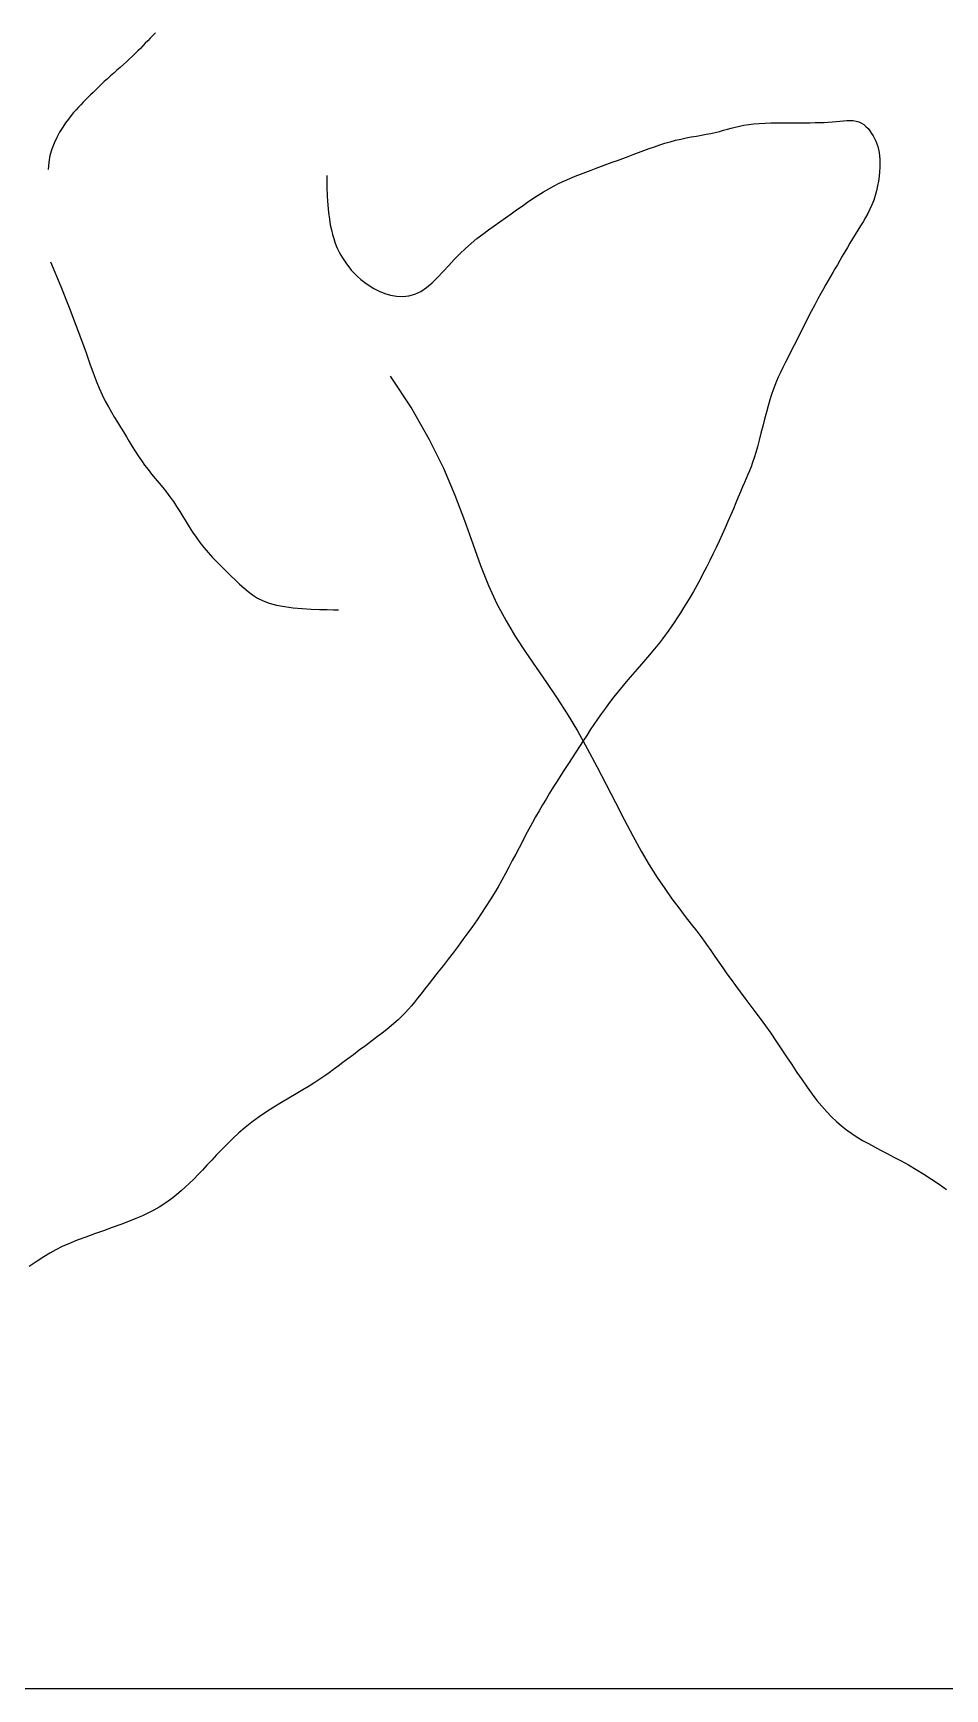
# Model space of a CAD drawing. Extents: x -51258 to 164715, y -112558 to 496610.
# Drawn here: x 112521 to 113126, y 9250 to 10349 of the extents above; entities that cross this region are included whole.
import ezdxf

# ---------------------------------------------------------------- set-up
doc = ezdxf.new("R2010")
doc.units = 0
doc.header["$LTSCALE"] = 1000
doc.layers.add('签名', color=7, linetype='Continuous', lineweight=13)

# ---------------------------------------------------------------- blocks, each defined once
blk = doc.blocks.new('RTGSREG')
blk.add_lwpolyline([(-11500, 3700), (-18500, 3700)])
blk = doc.blocks.new('罗毅签名')
at = {"layer": '签名', "color": 7, "lineweight": -3}
for p, q in [((8.0977, 2.6812), (8.0916, 2.6749)), ((8.1041, 2.6876), (8.0977, 2.6812)), ((8.1107, 2.6941), (8.1041, 2.6876)), ((8.0548, 2.6375), (8.0478, 2.6309)), ((8.0614, 2.6439), (8.0548, 2.6375)), ((8.0677, 2.6501), (8.0614, 2.6439)), ((8.0738, 2.6564), (8.0677, 2.6501)), ((8.0798, 2.6625), (8.0738, 2.6564)), ((8.0857, 2.6687), (8.0798, 2.6625)), ((8.0916, 2.6749), (8.0857, 2.6687)), ((8.0096, 2.5968), (8.0018, 2.5899)), ((8.0174, 2.6037), (8.0096, 2.5968)), ((8.0252, 2.6106), (8.0174, 2.6037)), ((8.0329, 2.6174), (8.0252, 2.6106)), ((8.0405, 2.6242), (8.0329, 2.6174)), ((8.0478, 2.6309), (8.0405, 2.6242)), ((7.9729, 2.563), (7.9663, 2.5566)), ((7.9798, 2.5696), (7.9729, 2.563)), ((7.9869, 2.5763), (7.9798, 2.5696)), ((7.9943, 2.583), (7.9869, 2.5763)), ((8.0018, 2.5899), (7.9943, 2.583)), ((7.9301, 2.5205), (7.9244, 2.5146)), ((7.9357, 2.5263), (7.9301, 2.5205)), ((7.9415, 2.5321), (7.9357, 2.5263)), ((7.9474, 2.538), (7.9415, 2.5321)), ((7.9535, 2.544), (7.9474, 2.538)), ((7.9598, 2.5502), (7.9535, 2.544)), ((7.9663, 2.5566), (7.9598, 2.5502)), ((7.9003, 2.4857), (7.8935, 2.4764)), ((7.9067, 2.494), (7.9003, 2.4857)), ((7.9128, 2.5015), (7.9067, 2.494)), ((7.9186, 2.5083), (7.9128, 2.5015)), ((7.9244, 2.5146), (7.9186, 2.5083)), ((9.624, 2.4769), (9.6382, 2.4769)), ((9.6382, 2.4769), (9.652, 2.477)), ((9.652, 2.477), (9.6652, 2.477)), ((9.6652, 2.477), (9.6779, 2.477)), ((9.6779, 2.477), (9.69, 2.4771)), ((9.69, 2.4771), (9.7017, 2.4772)), ((9.7017, 2.4772), (9.7128, 2.4775)), ((9.7128, 2.4775), (9.7234, 2.4778)), ((9.7234, 2.4778), (9.7336, 2.4784)), ((9.7336, 2.4784), (9.7434, 2.4791)), ((9.7434, 2.4791), (9.7527, 2.4799)), ((9.7527, 2.4799), (9.7617, 2.4809)), ((9.7617, 2.4809), (9.7702, 2.4817)), ((9.7702, 2.4817), (9.7784, 2.4823)), ((9.7784, 2.4823), (9.7862, 2.4824)), ((9.7862, 2.4824), (9.7936, 2.4821)), ((9.7936, 2.4821), (9.8005, 2.481)), ((9.8005, 2.481), (9.8071, 2.4791)), ((9.8071, 2.4791), (9.8133, 2.4762)), ((7.8721, 2.4417), (7.8656, 2.428)), ((7.8791, 2.4543), (7.8721, 2.4417)), ((7.8864, 2.4659), (7.8791, 2.4543)), ((7.8935, 2.4764), (7.8864, 2.4659)), ((9.3651, 2.4345), (9.3779, 2.4375)), ((9.3779, 2.4375), (9.3905, 2.4402)), ((9.3905, 2.4402), (9.403, 2.4426)), ((9.403, 2.4426), (9.4153, 2.4448)), ((9.4153, 2.4448), (9.4273, 2.447)), ((9.4273, 2.447), (9.4389, 2.4491)), ((9.4389, 2.4491), (9.4501, 2.4513)), ((9.4501, 2.4513), (9.4607, 2.4536)), ((9.4607, 2.4536), (9.4708, 2.4561)), ((9.4708, 2.4561), (9.4805, 2.4587)), ((9.4805, 2.4587), (9.49, 2.4613)), ((9.49, 2.4613), (9.4995, 2.464)), ((9.4995, 2.464), (9.5092, 2.4665)), ((9.5092, 2.4665), (9.5193, 2.4688)), ((9.5193, 2.4688), (9.53, 2.4709)), ((9.53, 2.4709), (9.5415, 2.4727)), ((9.5415, 2.4727), (9.5539, 2.4741)), ((9.5539, 2.4741), (9.5671, 2.4752)), ((9.5671, 2.4752), (9.5809, 2.4759)), ((9.5809, 2.4759), (9.5951, 2.4764)), ((9.5951, 2.4764), (9.6096, 2.4767)), ((9.6096, 2.4767), (9.624, 2.4769)), ((9.8133, 2.4762), (9.8191, 2.4725)), ((9.8191, 2.4725), (9.8244, 2.468)), ((9.8244, 2.468), (9.8294, 2.4629)), ((9.8294, 2.4629), (9.834, 2.4573)), ((9.834, 2.4573), (9.8382, 2.4513)), ((9.8382, 2.4513), (9.842, 2.4451)), ((9.842, 2.4451), (9.8454, 2.4387)), ((9.8454, 2.4387), (9.8483, 2.4324)), ((7.8555, 2.3979), (7.8526, 2.3816)), ((7.8599, 2.4134), (7.8555, 2.3979)), ((7.8656, 2.428), (7.8599, 2.4134)), ((9.2504, 2.3958), (9.2631, 2.4005)), ((9.2631, 2.4005), (9.2759, 2.4053)), ((9.2759, 2.4053), (9.2886, 2.41)), ((9.2886, 2.41), (9.3014, 2.4146)), ((9.3014, 2.4146), (9.3141, 2.4191)), ((9.3141, 2.4191), (9.3269, 2.4234)), ((9.3269, 2.4234), (9.3396, 2.4274)), ((9.3396, 2.4274), (9.3524, 2.4311)), ((9.3524, 2.4311), (9.3651, 2.4345)), ((9.8483, 2.4324), (9.8509, 2.4259)), ((9.8509, 2.4259), (9.8531, 2.4192)), ((9.8531, 2.4192), (9.8549, 2.4122)), ((9.8549, 2.4122), (9.8563, 2.4048)), ((9.8563, 2.4048), (9.8573, 2.397)), ((7.8526, 2.3816), (7.8516, 2.3645)), ((9.1356, 2.3527), (9.1484, 2.3575)), ((9.1484, 2.3575), (9.1611, 2.3623)), ((9.1611, 2.3623), (9.1739, 2.3671)), ((9.1739, 2.3671), (9.1866, 2.3719)), ((9.1866, 2.3719), (9.1994, 2.3767)), ((9.1994, 2.3767), (9.2121, 2.3814)), ((9.2121, 2.3814), (9.2249, 2.3862)), ((9.2249, 2.3862), (9.2376, 2.391)), ((9.2376, 2.391), (9.2504, 2.3958)), ((9.8573, 2.3588), (9.8562, 2.3477)), ((9.8573, 2.397), (9.8579, 2.3885)), ((9.8579, 2.3694), (9.8573, 2.3588)), ((9.8579, 2.3885), (9.8581, 2.3793)), ((9.8581, 2.3793), (9.8579, 2.3694)), ((8.5236, 2.3496), (8.5239, 2.3227)), ((8.5239, 2.3227), (8.5247, 2.299)), ((9.0464, 2.3103), (9.0591, 2.3178)), ((9.0591, 2.3178), (9.0719, 2.3246)), ((9.0719, 2.3246), (9.0846, 2.331)), ((9.0846, 2.331), (9.0974, 2.3369)), ((9.0974, 2.3369), (9.1101, 2.3424)), ((9.1101, 2.3424), (9.1229, 2.3477)), ((9.1229, 2.3477), (9.1356, 2.3527)), ((9.8526, 2.3247), (9.85, 2.313)), ((9.8547, 2.3363), (9.8526, 2.3247)), ((9.8562, 2.3477), (9.8547, 2.3363)), ((8.5247, 2.299), (8.526, 2.2783)), ((8.526, 2.2783), (8.5277, 2.2602)), ((8.9949, 2.276), (9.0079, 2.2851)), ((9.0079, 2.2851), (9.0208, 2.2939)), ((9.0208, 2.2939), (9.0336, 2.3023)), ((9.0336, 2.3023), (9.0464, 2.3103)), ((9.839, 2.2792), (9.8342, 2.2686)), ((9.8432, 2.2902), (9.839, 2.2792)), ((9.8469, 2.3015), (9.8432, 2.2902)), ((9.85, 2.313), (9.8469, 2.3015)), ((8.5277, 2.2602), (8.5298, 2.2444)), ((8.5298, 2.2444), (8.5321, 2.2305)), ((8.9276, 2.2284), (8.9414, 2.2381)), ((8.9414, 2.2381), (8.955, 2.2477)), ((8.955, 2.2477), (8.9684, 2.2572)), ((8.9684, 2.2572), (8.9817, 2.2667)), ((8.9817, 2.2667), (8.9949, 2.276)), ((9.8174, 2.2379), (9.8113, 2.2278)), ((9.8233, 2.248), (9.8174, 2.2379)), ((9.8289, 2.2582), (9.8233, 2.248)), ((9.8342, 2.2686), (9.8289, 2.2582)), ((8.5321, 2.2305), (8.5347, 2.2183)), ((8.5347, 2.2183), (8.5374, 2.2074)), ((8.5374, 2.2074), (8.5403, 2.1975)), ((8.5403, 2.1975), (8.5433, 2.1885)), ((8.8719, 2.1859), (8.8858, 2.1974)), ((8.8858, 2.1974), (8.8997, 2.2082)), ((8.8997, 2.2082), (8.9137, 2.2185)), ((8.9137, 2.2185), (8.9276, 2.2284)), ((9.7986, 2.2074), (9.7922, 2.1969)), ((9.805, 2.2176), (9.7986, 2.2074)), ((9.8113, 2.2278), (9.805, 2.2176)), ((8.5433, 2.1885), (8.5464, 2.1801)), ((8.5464, 2.1801), (8.5498, 2.1724)), ((8.5498, 2.1724), (8.5534, 2.165)), ((8.5534, 2.165), (8.5573, 2.1578)), ((8.5573, 2.1578), (8.5615, 2.1508)), ((8.831, 2.1467), (8.8445, 2.1607)), ((8.8445, 2.1607), (8.8581, 2.1737)), ((8.8581, 2.1737), (8.8719, 2.1859)), ((9.7734, 2.1652), (9.7672, 2.1547)), ((9.7796, 2.1758), (9.7734, 2.1652)), ((9.7859, 2.1864), (9.7796, 2.1758)), ((9.7922, 2.1969), (9.7859, 2.1864)), ((7.8568, 2.1416), (7.8816, 2.0822)), ((8.5615, 2.1508), (8.5661, 2.1437)), ((8.5661, 2.1437), (8.5711, 2.1364)), ((8.5711, 2.1364), (8.5766, 2.129)), ((8.5766, 2.129), (8.5827, 2.1215)), ((8.5827, 2.1215), (8.5895, 2.114)), ((8.7911, 2.1039), (8.8044, 2.1178)), ((8.8044, 2.1178), (8.8177, 2.1323)), ((8.8177, 2.1323), (8.831, 2.1467)), ((9.7497, 2.1246), (9.7442, 2.1152)), ((9.7554, 2.1343), (9.7497, 2.1246)), ((9.7613, 2.1444), (9.7554, 2.1343)), ((9.7672, 2.1547), (9.7613, 2.1444)), ((7.8816, 2.0822), (7.9019, 2.0314)), ((8.5895, 2.114), (8.5971, 2.1064)), ((8.5971, 2.1064), (8.6056, 2.0989)), ((8.6056, 2.0989), (8.6151, 2.0915)), ((8.6151, 2.0915), (8.6256, 2.0843)), ((8.6256, 2.0843), (8.6373, 2.0773)), ((8.7503, 2.07), (8.7641, 2.0795)), ((8.7641, 2.0795), (8.7777, 2.0909)), ((8.7777, 2.0909), (8.7911, 2.1039)), ((9.7277, 2.0867), (9.7217, 2.0761)), ((9.7333, 2.0965), (9.7277, 2.0867)), ((9.7388, 2.1059), (9.7333, 2.0965)), ((9.7442, 2.1152), (9.7388, 2.1059)), ((8.6373, 2.0773), (8.6501, 2.0708)), ((8.6501, 2.0708), (8.6636, 2.0652)), ((8.6636, 2.0652), (8.6777, 2.0609)), ((8.6777, 2.0609), (8.6922, 2.0582)), ((8.6922, 2.0582), (8.7069, 2.0574)), ((8.7069, 2.0574), (8.7216, 2.0589)), ((8.7216, 2.0589), (8.7361, 2.063)), ((8.7361, 2.063), (8.7503, 2.07)), ((9.7009, 2.0376), (9.6925, 2.0216)), ((9.7084, 2.0518), (9.7009, 2.0376)), ((9.7154, 2.0646), (9.7084, 2.0518)), ((9.7217, 2.0761), (9.7154, 2.0646)), ((7.9019, 2.0314), (7.9184, 1.9884)), ((9.6836, 2.0044), (9.6744, 1.9863)), ((9.6925, 2.0216), (9.6836, 2.0044)), ((7.9184, 1.9884), (7.9318, 1.9521)), ((9.665, 1.9678), (9.6557, 1.9494)), ((9.6744, 1.9863), (9.665, 1.9678)), ((7.9318, 1.9521), (7.9427, 1.9215)), ((7.9427, 1.9215), (7.9518, 1.8956)), ((9.6468, 1.9316), (9.6384, 1.9148)), ((9.6557, 1.9494), (9.6468, 1.9316)), ((7.9518, 1.8956), (7.9597, 1.8734)), ((9.624, 1.8862), (9.6182, 1.8743)), ((9.6307, 1.8996), (9.624, 1.8862)), ((9.6384, 1.9148), (9.6307, 1.8996)), ((7.9597, 1.8734), (7.967, 1.8539)), ((7.967, 1.8539), (7.9744, 1.8363)), ((8.6766, 1.8656), (8.7286, 1.7868)), ((9.6042, 1.843), (9.6003, 1.8324)), ((9.6084, 1.8532), (9.6042, 1.843)), ((9.613, 1.8634), (9.6084, 1.8532)), ((9.6182, 1.8743), (9.613, 1.8634)), ((7.9744, 1.8363), (7.9818, 1.8201)), ((7.9818, 1.8201), (7.9893, 1.8052)), ((7.9893, 1.8052), (7.9968, 1.7914)), ((9.5925, 1.8083), (9.5884, 1.794)), ((9.5964, 1.821), (9.5925, 1.8083)), ((9.6003, 1.8324), (9.5964, 1.821)), ((7.9968, 1.7914), (8.0043, 1.7784)), ((8.0043, 1.7784), (8.0117, 1.7661)), ((8.0117, 1.7661), (8.019, 1.7542)), ((8.7286, 1.7868), (8.7709, 1.7127)), ((9.5799, 1.7617), (9.5755, 1.7446)), ((9.5842, 1.7783), (9.5799, 1.7617)), ((9.5884, 1.794), (9.5842, 1.7783)), ((8.019, 1.7542), (8.0263, 1.7425)), ((8.0263, 1.7425), (8.0333, 1.7308)), ((8.0333, 1.7308), (8.0403, 1.7192)), ((8.0403, 1.7192), (8.0472, 1.7076)), ((9.5711, 1.7276), (9.5668, 1.711)), ((9.5755, 1.7446), (9.5711, 1.7276)), ((8.0472, 1.7076), (8.0543, 1.6961)), ((8.0543, 1.6961), (8.0614, 1.6846)), ((8.0614, 1.6846), (8.0687, 1.6733)), ((8.7709, 1.7127), (8.8051, 1.6431)), ((9.5585, 1.681), (9.5546, 1.6683)), ((9.5626, 1.6953), (9.5585, 1.681)), ((9.5668, 1.711), (9.5626, 1.6953)), ((8.0687, 1.6733), (8.0763, 1.662)), ((8.0763, 1.662), (8.0842, 1.6509)), ((8.0842, 1.6509), (8.0925, 1.64)), ((8.0925, 1.64), (8.1011, 1.6291)), ((8.8051, 1.6431), (8.8329, 1.578)), ((9.5471, 1.6467), (9.5433, 1.6372)), ((9.5508, 1.657), (9.5471, 1.6467)), ((9.5546, 1.6683), (9.5508, 1.657)), ((8.1011, 1.6291), (8.1099, 1.6183)), ((8.1099, 1.6183), (8.1188, 1.6075)), ((8.1188, 1.6075), (8.1277, 1.5966)), ((9.5266, 1.5982), (9.5216, 1.5865)), ((9.5312, 1.6088), (9.5266, 1.5982)), ((9.5355, 1.6186), (9.5312, 1.6088)), ((9.5395, 1.6279), (9.5355, 1.6186)), ((9.5433, 1.6372), (9.5395, 1.6279)), ((8.1277, 1.5966), (8.1365, 1.5856)), ((8.1365, 1.5856), (8.1451, 1.5743)), ((8.1451, 1.5743), (8.1534, 1.5628)), ((8.1534, 1.5628), (8.1613, 1.551)), ((8.8329, 1.578), (8.8561, 1.5173)), ((9.5106, 1.56), (9.5046, 1.5456)), ((9.5163, 1.5737), (9.5106, 1.56)), ((9.5216, 1.5865), (9.5163, 1.5737)), ((8.1613, 1.551), (8.169, 1.5389)), ((8.169, 1.5389), (8.1765, 1.5266)), ((8.1765, 1.5266), (8.1841, 1.5142)), ((9.4982, 1.5306), (9.4916, 1.5152)), ((9.5046, 1.5456), (9.4982, 1.5306)), ((8.1841, 1.5142), (8.1918, 1.5017)), ((8.1918, 1.5017), (8.1998, 1.4892)), ((8.1998, 1.4892), (8.2083, 1.4767)), ((8.8561, 1.5173), (8.8761, 1.4609)), ((9.4777, 1.4836), (9.4705, 1.4676)), ((9.4848, 1.4994), (9.4777, 1.4836)), ((9.4916, 1.5152), (9.4848, 1.4994)), ((8.2083, 1.4767), (8.2174, 1.4643)), ((8.2174, 1.4643), (8.2271, 1.4521)), ((8.2271, 1.4521), (8.2374, 1.4401)), ((8.2374, 1.4401), (8.2482, 1.4283)), ((8.8761, 1.4609), (8.8947, 1.4086)), ((9.463, 1.4518), (9.4554, 1.436)), ((9.4705, 1.4676), (9.463, 1.4518)), ((8.2482, 1.4283), (8.2592, 1.4167)), ((8.2592, 1.4167), (8.2704, 1.4054)), ((8.2704, 1.4054), (8.2815, 1.3945)), ((8.8947, 1.4086), (8.9136, 1.3604)), ((9.4399, 1.405), (9.432, 1.3898)), ((9.4477, 1.4204), (9.4399, 1.405)), ((9.4554, 1.436), (9.4477, 1.4204)), ((8.2815, 1.3945), (8.2924, 1.3839)), ((8.2924, 1.3839), (8.303, 1.3736)), ((8.303, 1.3736), (8.3132, 1.3638)), ((8.3132, 1.3638), (8.3233, 1.3545)), ((8.9136, 1.3604), (8.934, 1.3161)), ((9.4161, 1.3604), (9.4081, 1.3463)), ((9.4241, 1.375), (9.4161, 1.3604)), ((9.432, 1.3898), (9.4241, 1.375)), ((8.3233, 1.3545), (8.3336, 1.3457)), ((8.3336, 1.3457), (8.3446, 1.3376)), ((8.3446, 1.3376), (8.3565, 1.3302)), ((8.3565, 1.3302), (8.3698, 1.3236)), ((8.3698, 1.3236), (8.3849, 1.3179)), ((9.3923, 1.3194), (9.3845, 1.3066)), ((9.4002, 1.3326), (9.3923, 1.3194)), ((9.4081, 1.3463), (9.4002, 1.3326)), ((8.3849, 1.3179), (8.402, 1.3132)), ((8.402, 1.3132), (8.4214, 1.3095)), ((8.4214, 1.3095), (8.4424, 1.3067)), ((8.4424, 1.3067), (8.4641, 1.3047)), ((8.4641, 1.3047), (8.4856, 1.3033)), ((8.4856, 1.3033), (8.5061, 1.3025)), ((8.5061, 1.3025), (8.5245, 1.3021)), ((8.5245, 1.3021), (8.5402, 1.3019)), ((8.5402, 1.3019), (8.5521, 1.3019)), ((8.934, 1.3161), (8.956, 1.275)), ((9.3692, 1.2825), (9.3618, 1.2713)), ((9.3768, 1.2943), (9.3692, 1.2825)), ((9.3845, 1.3066), (9.3768, 1.2943)), ((8.956, 1.275), (8.9792, 1.2363)), ((9.3404, 1.2409), (9.3333, 1.2315)), ((9.3474, 1.2506), (9.3404, 1.2409)), ((9.3545, 1.2607), (9.3474, 1.2506)), ((9.3618, 1.2713), (9.3545, 1.2607)), ((8.9792, 1.2363), (9.0035, 1.1991)), ((9.0035, 1.1991), (9.0284, 1.1628)), ((9.3106, 1.2031), (9.3021, 1.1929)), ((9.3185, 1.2128), (9.3106, 1.2031)), ((9.3261, 1.2222), (9.3185, 1.2128)), ((9.3333, 1.2315), (9.3261, 1.2222)), ((9.0284, 1.1628), (9.0536, 1.1264)), ((9.2829, 1.1706), (9.2724, 1.1584)), ((9.2929, 1.1821), (9.2829, 1.1706)), ((9.3021, 1.1929), (9.2929, 1.1821)), ((9.0536, 1.1264), (9.0788, 1.0893)), ((9.2387, 1.1191), (9.2274, 1.1054)), ((9.2501, 1.1325), (9.2387, 1.1191)), ((9.2614, 1.1457), (9.2501, 1.1325)), ((9.2724, 1.1584), (9.2614, 1.1457)), ((9.0788, 1.0893), (9.1037, 1.0505)), ((9.2164, 1.0917), (9.2057, 1.0781)), ((9.2274, 1.1054), (9.2164, 1.0917)), ((9.1037, 1.0505), (9.1282, 1.0097)), ((9.1861, 1.0514), (9.1769, 1.0382)), ((9.1957, 1.0647), (9.1861, 1.0514)), ((9.2057, 1.0781), (9.1957, 1.0647)), ((9.1282, 1.0097), (9.152, 0.9671)), ((9.1593, 1.0119), (9.1508, 0.9987)), ((9.168, 1.0251), (9.1593, 1.0119)), ((9.1769, 1.0382), (9.168, 1.0251)), ((9.1335, 0.972), (9.1246, 0.9584)), ((9.1422, 0.9854), (9.1335, 0.972)), ((9.1508, 0.9987), (9.1422, 0.9854)), ((9.152, 0.9671), (9.1752, 0.9237)), ((9.1065, 0.9306), (9.0974, 0.9165)), ((9.1156, 0.9446), (9.1065, 0.9306)), ((9.1246, 0.9584), (9.1156, 0.9446)), ((9.1752, 0.9237), (9.1978, 0.8802)), ((9.0791, 0.8881), (9.0701, 0.8738)), ((9.0882, 0.9024), (9.0791, 0.8881)), ((9.0974, 0.9165), (9.0882, 0.9024)), ((9.1978, 0.8802), (9.2198, 0.8372)), ((9.0526, 0.8452), (9.0441, 0.8308)), ((9.0612, 0.8595), (9.0526, 0.8452)), ((9.0701, 0.8738), (9.0612, 0.8595)), ((9.0275, 0.8019), (9.0194, 0.7873)), ((9.0357, 0.8164), (9.0275, 0.8019)), ((9.0441, 0.8308), (9.0357, 0.8164)), ((9.2198, 0.8372), (9.2412, 0.7956)), ((9.0113, 0.7726), (9.0033, 0.7578)), ((9.0194, 0.7873), (9.0113, 0.7726)), ((9.2412, 0.7956), (9.262, 0.7561)), ((8.9874, 0.7275), (8.9794, 0.7121)), ((8.9954, 0.7427), (8.9874, 0.7275)), ((9.0033, 0.7578), (8.9954, 0.7427)), ((9.262, 0.7561), (9.2822, 0.7194)), ((9.2822, 0.7194), (9.3018, 0.6861)), ((8.963, 0.6809), (8.9545, 0.6652)), ((8.9712, 0.6966), (8.963, 0.6809)), ((8.9794, 0.7121), (8.9712, 0.6966)), ((9.3018, 0.6861), (9.3208, 0.6561)), ((8.9458, 0.6493), (8.9367, 0.6334)), ((8.9545, 0.6652), (8.9458, 0.6493)), ((9.3208, 0.6561), (9.339, 0.629)), ((8.9176, 0.6016), (8.9075, 0.5857)), ((8.9274, 0.6175), (8.9176, 0.6016)), ((8.9367, 0.6334), (8.9274, 0.6175)), ((9.339, 0.629), (9.3563, 0.6045)), ((9.3563, 0.6045), (9.3728, 0.5823)), ((8.897, 0.5697), (8.8862, 0.5538)), ((8.9075, 0.5857), (8.897, 0.5697)), ((9.3728, 0.5823), (9.3883, 0.5621)), ((9.3883, 0.5621), (9.4028, 0.5435)), ((8.8637, 0.522), (8.8521, 0.5061)), ((8.8751, 0.5379), (8.8637, 0.522)), ((8.8862, 0.5538), (8.8751, 0.5379)), ((9.4028, 0.5435), (9.4161, 0.5262)), ((9.4161, 0.5262), (9.4283, 0.51)), ((8.8403, 0.4901), (8.8282, 0.4743)), ((8.8521, 0.5061), (8.8403, 0.4901)), ((9.4283, 0.51), (9.4395, 0.4946)), ((9.4395, 0.4946), (9.45, 0.4798)), ((9.45, 0.4798), (9.4599, 0.4655)), ((8.8042, 0.4431), (8.7924, 0.4281)), ((8.8161, 0.4585), (8.8042, 0.4431)), ((8.8282, 0.4743), (8.8161, 0.4585)), ((9.4599, 0.4655), (9.4696, 0.4515)), ((9.4696, 0.4515), (9.4792, 0.4376)), ((8.7703, 0.4), (8.7602, 0.3872)), ((8.7811, 0.4137), (8.7703, 0.4)), ((8.7924, 0.4281), (8.7811, 0.4137)), ((9.4792, 0.4376), (9.4889, 0.4236)), ((9.4889, 0.4236), (9.499, 0.4095)), ((9.499, 0.4095), (9.5096, 0.395)), ((8.7427, 0.3649), (8.735, 0.3553)), ((8.751, 0.3755), (8.7427, 0.3649)), ((8.7602, 0.3872), (8.751, 0.3755)), ((9.5096, 0.395), (9.5208, 0.38)), ((9.5208, 0.38), (9.5324, 0.3646)), ((9.5324, 0.3646), (9.5444, 0.3487)), ((8.7047, 0.3212), (8.6955, 0.3126)), ((8.7129, 0.3295), (8.7047, 0.3212)), ((8.7205, 0.3378), (8.7129, 0.3295)), ((8.7277, 0.3463), (8.7205, 0.3378)), ((8.735, 0.3553), (8.7277, 0.3463)), ((9.5444, 0.3487), (9.5567, 0.3324)), ((9.5567, 0.3324), (9.5692, 0.3155)), ((8.6601, 0.2829), (8.6461, 0.272)), ((8.6732, 0.2934), (8.6601, 0.2829)), ((8.6851, 0.3034), (8.6732, 0.2934)), ((8.6955, 0.3126), (8.6851, 0.3034)), ((9.5692, 0.3155), (9.5819, 0.298)), ((9.5819, 0.298), (9.5946, 0.28)), ((9.5946, 0.28), (9.6074, 0.2614)), ((8.6167, 0.2498), (8.6021, 0.2389)), ((8.6315, 0.2609), (8.6167, 0.2498)), ((8.6461, 0.272), (8.6315, 0.2609)), ((9.6074, 0.2614), (9.6201, 0.2425)), ((9.6201, 0.2425), (9.6327, 0.2234)), ((8.5511, 0.2007), (8.5402, 0.1926)), ((8.5624, 0.2093), (8.5511, 0.2007)), ((8.5746, 0.2185), (8.5624, 0.2093)), ((8.5879, 0.2284), (8.5746, 0.2185)), ((8.6021, 0.2389), (8.5879, 0.2284)), ((9.6327, 0.2234), (9.6453, 0.2044)), ((9.6453, 0.2044), (9.6578, 0.1857)), ((8.4947, 0.1611), (8.4811, 0.1526)), ((8.5071, 0.1692), (8.4947, 0.1611)), ((8.5186, 0.177), (8.5071, 0.1692)), ((8.5295, 0.1848), (8.5186, 0.177)), ((8.5402, 0.1926), (8.5295, 0.1848)), ((9.6578, 0.1857), (9.6702, 0.1675)), ((9.6702, 0.1675), (9.6824, 0.15)), ((8.4324, 0.1238), (8.4145, 0.1131)), ((8.4497, 0.134), (8.4324, 0.1238)), ((8.466, 0.1436), (8.4497, 0.134)), ((8.4811, 0.1526), (8.466, 0.1436)), ((9.6824, 0.15), (9.6945, 0.1335)), ((9.6945, 0.1335), (9.7063, 0.1182)), ((8.378, 0.0903), (8.3602, 0.0782)), ((8.3962, 0.1019), (8.378, 0.0903)), ((8.4145, 0.1131), (8.3962, 0.1019)), ((9.7063, 0.1182), (9.7181, 0.104)), ((9.7181, 0.104), (9.7298, 0.0908)), ((9.7298, 0.0908), (9.7415, 0.0786)), ((8.3268, 0.0527), (8.3114, 0.0395)), ((8.343, 0.0656), (8.3268, 0.0527)), ((8.3602, 0.0782), (8.343, 0.0656)), ((9.7415, 0.0786), (9.7533, 0.0673)), ((9.7533, 0.0673), (9.7653, 0.0568)), ((9.7653, 0.0568), (9.7775, 0.0471)), ((9.7775, 0.0471), (9.7901, 0.038)), ((8.2832, 0.0128), (8.2702, -0.0004)), ((8.297, 0.0262), (8.2832, 0.0128)), ((8.3114, 0.0395), (8.297, 0.0262)), ((9.7901, 0.038), (9.8031, 0.0295)), ((9.8031, 0.0295), (9.8165, 0.0215)), ((9.8165, 0.0215), (9.8304, 0.0137)), ((9.8304, 0.0137), (9.8448, 0.0059)), ((9.8448, 0.0059), (9.8599, -0.0019)), ((8.2346, -0.0384), (8.2237, -0.05)), ((8.246, -0.0262), (8.2346, -0.0384)), ((8.2578, -0.0135), (8.246, -0.0262)), ((8.2702, -0.0004), (8.2578, -0.0135)), ((9.8599, -0.0019), (9.8756, -0.01)), ((9.8756, -0.01), (9.892, -0.0186)), ((9.892, -0.0186), (9.9091, -0.0278)), ((9.9091, -0.0278), (9.927, -0.0377)), ((9.927, -0.0377), (9.9454, -0.0484)), ((8.2026, -0.0716), (8.1924, -0.0816)), ((8.213, -0.0611), (8.2026, -0.0716)), ((8.2237, -0.05), (8.213, -0.0611)), ((9.9454, -0.0484), (9.9641, -0.0597)), ((9.9641, -0.0597), (9.9827, -0.0716)), ((9.9827, -0.0716), (10.001, -0.0839)), ((8.1518, -0.1169), (8.1413, -0.1247)), ((8.162, -0.1088), (8.1518, -0.1169)), ((8.1722, -0.1002), (8.162, -0.1088)), ((8.1823, -0.0911), (8.1722, -0.1002)), ((8.1924, -0.0816), (8.1823, -0.0911)), ((10.001, -0.0839), (10.0188, -0.0967)), ((8.0933, -0.1533), (8.0789, -0.1602)), ((8.1066, -0.1464), (8.0933, -0.1533)), ((8.1189, -0.1394), (8.1066, -0.1464)), ((8.1304, -0.1322), (8.1189, -0.1394)), ((8.1413, -0.1247), (8.1304, -0.1322)), ((7.9848, -0.1965), (7.9633, -0.2041)), ((8.006, -0.1889), (7.9848, -0.1965)), ((8.0264, -0.1815), (8.006, -0.1889)), ((8.0455, -0.1742), (8.0264, -0.1815)), ((8.063, -0.1672), (8.0455, -0.1742)), ((8.0789, -0.1602), (8.063, -0.1672)), ((7.8851, -0.2347), (7.8697, -0.2423)), ((7.9025, -0.2271), (7.8851, -0.2347)), ((7.9217, -0.2195), (7.9025, -0.2271)), ((7.9421, -0.2118), (7.9217, -0.2195)), ((7.9633, -0.2041), (7.9421, -0.2118)), ((7.8247, -0.2699), (7.8058, -0.2824)), ((7.8407, -0.2594), (7.8247, -0.2699)), ((7.8553, -0.2504), (7.8407, -0.2594)), ((7.8697, -0.2423), (7.8553, -0.2504))]:
    blk.add_line(p, q, dxfattribs=at)

msp = doc.modelspace()

# ---------------------------------------------------------------- block references
at = {"xscale": 2.5, "yscale": 2.5, "zscale": 2.5}
msp.add_blockref('RTGSREG', (148500, 0), dxfattribs=at)
at = {"layer": '签名', "xscale": 275.0000000000003, "yscale": 275.0000000000003, "zscale": 275.0000000000003}
msp.add_blockref('罗毅签名', (110372.1, 9608), dxfattribs=at)

doc.saveas('drawing.dxf')
